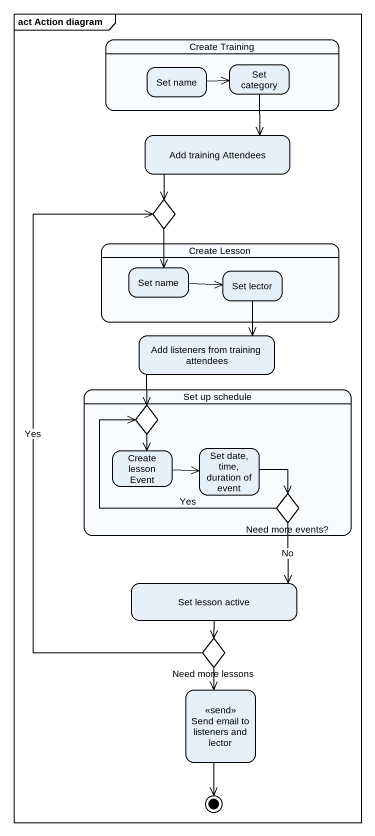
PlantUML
@startuml
mainframe act Action diagram
hide empty description
state "Create Training" as Create_Training {
  state "Set name" as Set_name
  state "Set category" as Set_category
}
state "Add training Attendees" as Add_training_Attendees
state choice1 <<choice>>
state "Create Lesson" as Create_Lesson {
  state "Set name" as Set_name_2
  state "Set lector" as Set_lector
}
state "Add listeners from training attendees" as Add_listeners_from_training
state "Set up schedule" as Set_up_schedule {
  state choice2 <<choice>>
  state "Create lesson Event" as Create_lesson_Event
  state "Set date, time, duration of event" as Set_date_time_duration_of
  state "Need more events?" as Need_more_events <<choice>>
}
state "Set lesson active" as Set_lesson_active
state "Need more lessons" as Need_more_lessons <<choice>>
state "Send email to listeners and lector" as Send_email_to_listeners_and <<send>>
Set_name -right-> Set_category
Set_category --> Add_training_Attendees
Add_training_Attendees --> choice1
choice1 --> Set_name_2
Set_name_2 -right-> Set_lector
Set_lector --> Add_listeners_from_training
Add_listeners_from_training --> choice2
choice2 --> Create_lesson_Event
Create_lesson_Event -right-> Set_date_time_duration_of
Set_date_time_duration_of --> Need_more_events
Need_more_events -up-> choice2 : Yes
Need_more_events --> Set_lesson_active : No
Set_lesson_active --> Need_more_lessons
Need_more_lessons -up-> choice1 : Yes
Need_more_lessons --> Send_email_to_listeners_and
Send_email_to_listeners_and --> [*]
@enduml
